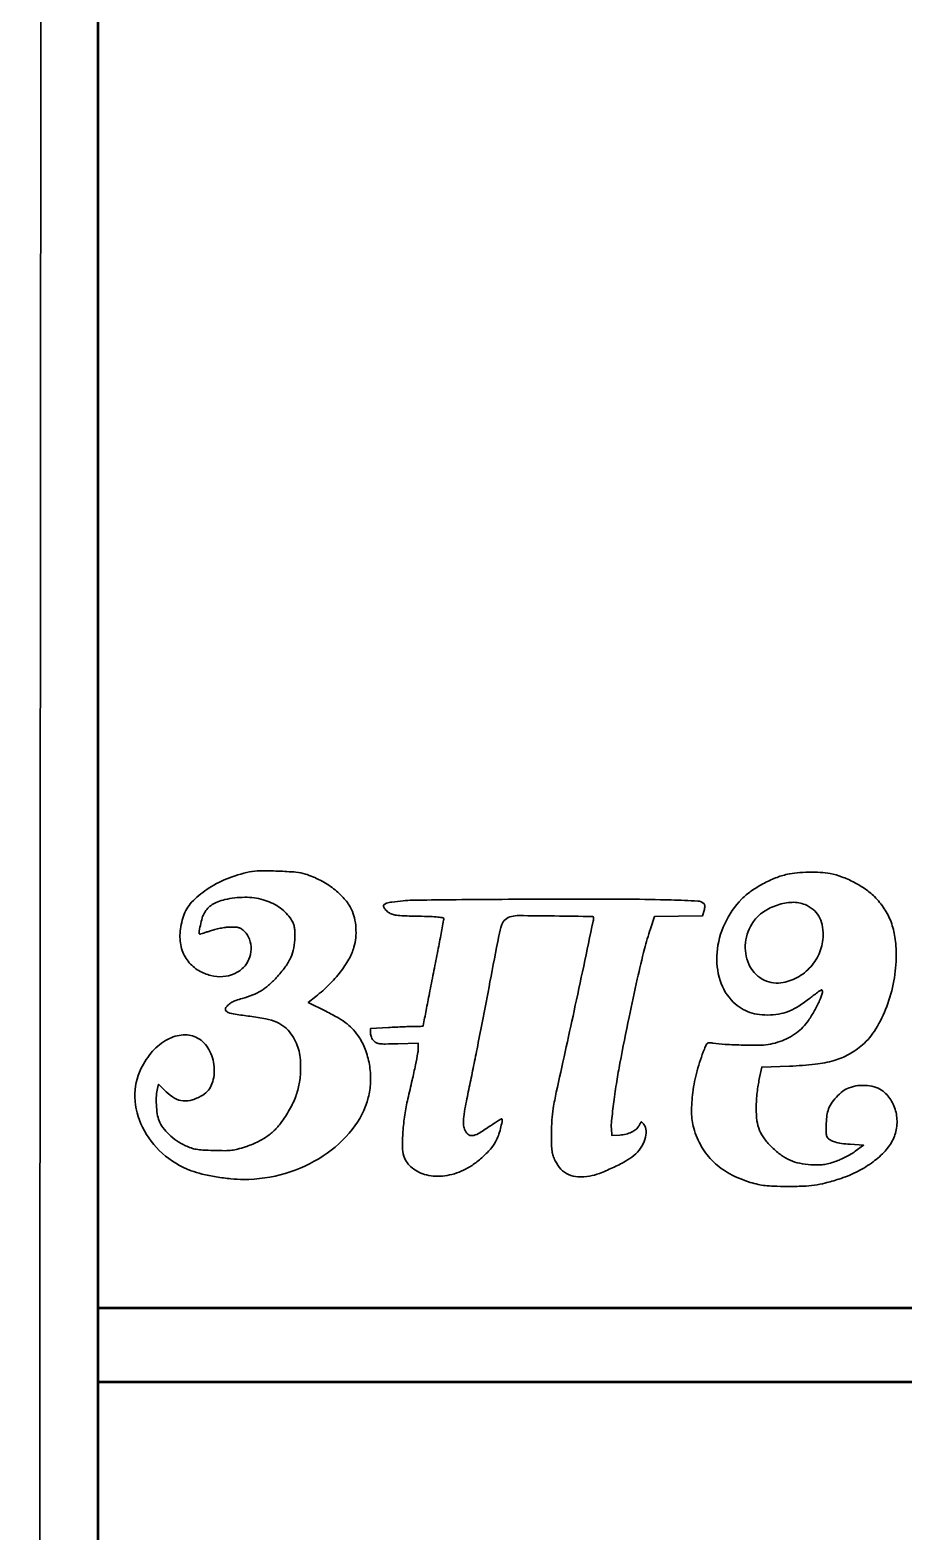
# Model space of a CAD drawing. Header units: millimetres. Extents: x 35877 to 3066687, y -650199 to -40525.
# Drawn here: x 148033.77 to 148045.56, y -178550.16 to -178529.9 of the extents above; entities that cross this region are included whole.
import ezdxf

# ---------------------------------------------------------------- set-up
doc = ezdxf.new("R2010")
doc.units = ezdxf.units.MM
doc.header["$MEASUREMENT"] = 0
doc.linetypes.add('DASHED', pattern=[0.75, 0.5, -0.25])
for name, color, linetype, lineweight in [('A8_FURNITURE', 32, 'Continuous', 30), ('Elevation 4.5', 206, 'Continuous', 5), ('furniture dimensions', 1, 'DASHED', 0), ('wall', 7, 'Continuous', 30)]:
    doc.layers.add(name, color=color, linetype=linetype, lineweight=lineweight)

msp = doc.modelspace()

# ---------------------------------------------------------------- linework, layer by layer
at = {"lineweight": 30, "transparency": 33554687, "elevation": -0.0509}
for points in [[(148036.7305, -178541.2558, 0.043859), (148036.422, -178541.3495, 0.051703), (148036.1523, -178541.4919, 0.058426), (148035.9487, -178541.6654, 0.108122), (148035.8389, -178541.8516, 0.061138), (148035.7931, -178542.0828, 0.087182), (148035.8141, -178542.2905, 0.097584), (148035.9009, -178542.4616, 0.097339), (148036.0462, -178542.5872, 0.067265), (148036.2075, -178542.6526, 0.079761), (148036.3712, -178542.6675, 0.085565), (148036.5219, -178542.6308, 0.093625), (148036.6465, -178542.5463, 0.09954), (148036.7213, -178542.4343, 0.090008), (148036.7506, -178542.298, 0.093227), (148036.7298, -178542.1643, 0.117473), (148036.662, -178542.0593, 0.033862), (148036.6208, -178542.025, 0.084561), (148036.5858, -178542.0076, 0.064706), (148036.5416, -178542.0005, 0.013953), (148036.464, -178542.0002, 0.025158), (148036.4039, -178542.0046, 0.014872), (148036.3328, -178542.0157, 0.01486), (148036.2624, -178542.031, 0.0246), (148036.2041, -178542.0485, -0.003451), (148036.1544, -178542.0658, -0.004949), (148036.1101, -178542.0805, -0.00275), (148036.0725, -178542.0922, -0.074457), (148036.0622, -178542.0937, -0.459081), (148036.0486, -178542.0778, -0.012844), (148036.0665, -178541.9773, -0.021077), (148036.0918, -178541.8759, -0.060928), (148036.1205, -178541.8095, -0.054786), (148036.168, -178541.7456, -0.061963), (148036.2265, -178541.6965, -0.054751), (148036.3013, -178541.6589, -0.03118), (148036.3983, -178541.6296, -0.056056), (148036.666, -178541.5976, -0.070213), (148036.9137, -178541.6308, -0.077708), (148037.1223, -178541.726, -0.093936), (148037.2765, -178541.8758, -0.02658), (148037.3126, -178541.9335, -0.064741), (148037.3311, -178541.9801, -0.050576), (148037.3394, -178542.0364, -0.011398), (148037.3416, -178542.1332, -0.046606), (148037.3279, -178542.2802, -0.060288), (148037.287, -178542.4092, -0.052632), (148037.2115, -178542.5373, -0.026075), (148037.0913, -178542.6831, -0.027437), (148036.9871, -178542.785, -0.042828), (148036.886, -178542.8593, -0.042386), (148036.7729, -178542.9158, -0.026197), (148036.6321, -178542.9634, 0.014133), (148036.546, -178542.9903, 0.044136), (148036.4906, -178543.0149, 0.058237), (148036.4491, -178543.0447, 0.041864), (148036.4104, -178543.0866, 0.30681), (148036.4079, -178543.1225, 0.176401), (148036.4426, -178543.1514, 0.048098), (148036.5379, -178543.1757, 0.00717), (148036.7342, -178543.2031, -0.018926), (148036.9495, -178543.2384, -0.050436), (148037.098, -178543.2845, -0.069076), (148037.2053, -178543.3488, -0.07274), (148037.2888, -178543.4388, -0.033129), (148037.3521, -178543.5454, -0.048378), (148037.3919, -178543.6469, -0.045211), (148037.4132, -178543.7593, -0.024673), (148037.4197, -178543.8997, -0.037807), (148037.4048, -178544.0904, -0.04546), (148037.3612, -178544.2648, -0.0426), (148037.2841, -178544.4373, -0.027569), (148037.1677, -178544.6226, -0.042948), (148037.074, -178544.7334, -0.044307), (148036.9638, -178544.8252, -0.041243), (148036.8319, -178544.9013, -0.029322), (148036.6735, -178544.9651, -0.015626), (148036.5696, -178544.9964, -0.036943), (148036.4902, -178545.0114, -0.029232), (148036.3991, -178545.0165, -0.006805), (148036.2459, -178545.0139, -0.006686), (148036.0991, -178545.0075, -0.02776), (148036.011, -178544.9975, -0.039999), (148035.9413, -178544.9798, -0.026859), (148035.8651, -178544.9492, -0.040269), (148035.7484, -178544.883, -0.040465), (148035.6441, -178544.7991, -0.043055), (148035.5614, -178544.706, -0.068172), (148035.5099, -178544.6128, -0.054768), (148035.4856, -178544.5209, -0.024569), (148035.4731, -178544.3964, -0.02458), (148035.4729, -178544.2711, -0.054016), (148035.4877, -178544.1766), (148035.5028, -178544.1202), (148035.6056, -178544.223, 0.068653), (148035.7189, -178544.3088, 0.106359), (148035.8357, -178544.3449, 0.101607), (148035.9609, -178544.3304, 0.058442), (148036.0991, -178544.2662, 0.170597), (148036.2235, -178544.113, 0.108981), (148036.2528, -178543.8831, 0.103306), (148036.1822, -178543.652, 0.139196), (148036.0294, -178543.4972, 0.147793), (148035.8367, -178543.4537, 0.106555), (148035.624, -178543.5158, 0.088008), (148035.4226, -178543.6759, 0.066598), (148035.265, -178543.9109, 0.124081), (148035.1826, -178544.2967, 0.105755), (148035.2846, -178544.7011, 0.09794), (148035.5536, -178545.0526, 0.090873), (148035.9428, -178545.2866, 0.032504), (148036.0897, -178545.3313, 0.01622), (148036.2804, -178545.3694, 0.016134), (148036.4786, -178545.3959, 0.025161), (148036.6506, -178545.4046, 0.071796), (148037.2126, -178545.3235, 0.073599), (148037.7237, -178545.0868, 0.078778), (148038.1156, -178544.7305, 0.104266), (148038.3326, -178544.3012, 0.055236), (148038.3633, -178544.098, 0.046685), (148038.3516, -178543.8808, 0.047071), (148038.3002, -178543.6715, 0.058882), (148038.2127, -178543.4918, 0.036352), (148038.135, -178543.3882, 0.047393), (148038.0492, -178543.3066, 0.037017), (148037.9338, -178543.229, 0.013161), (148037.7585, -178543.1353), (148037.5222, -178543.0168), (148037.6254, -178542.9352, 0.028344), (148037.8047, -178542.7761, 0.032402), (148037.9565, -178542.6043, 0.035321), (148038.0715, -178542.4318, 0.058735), (148038.1395, -178542.2711, 0.047802), (148038.1634, -178542.1452, 0.039089), (148038.1653, -178542.0081, 0.039841), (148038.1461, -178541.8757, 0.057335), (148038.1068, -178541.7641, 0.067542), (148038.0091, -178541.6175, 0.047975), (148037.8647, -178541.4823, 0.044742), (148037.6852, -178541.368, 0.041075), (148037.4832, -178541.2836, 0.058829), (148037.3565, -178541.2585, 0.010363), (148037.114, -178541.2445, 0.010873), (148036.8705, -178541.2408, 0.050188)], [(148043.9884, -178541.2871, 0.042066), (148043.8292, -178541.3362, 0.028451), (148043.6572, -178541.4172, 0.028592), (148043.4971, -178541.5163, 0.04545), (148043.3742, -178541.6204, 0.085958), (148043.1424, -178541.9547, 0.088204), (148043.0392, -178542.3446, 0.095794), (148043.0799, -178542.719, 0.125753), (148043.2588, -178543.0112, 0.051514), (148043.365, -178543.095, 0.057982), (148043.4821, -178543.1515, 0.055896), (148043.6127, -178543.1809, 0.042862), (148043.7591, -178543.1845, 0.03307), (148043.9024, -178543.1662, 0.052013), (148044.0209, -178543.1299, 0.044678), (148044.1414, -178543.0655, 0.017998), (148044.2939, -178542.9577, -0.002538), (148044.4094, -178542.8705, -0.052935), (148044.4466, -178542.8484, -0.466483), (148044.4597, -178542.8546, -0.121616), (148044.4601, -178542.8814, -0.049567), (148044.4236, -178542.9886, -0.020004), (148044.3539, -178543.1267, -0.020088), (148044.2728, -178543.2597, -0.045924), (148044.1991, -178543.351, -0.042921), (148044.1101, -178543.4281, -0.037321), (148044.005, -178543.493, -0.035825), (148043.887, -178543.5439, -0.032691), (148043.7593, -178543.5793, -0.048217), (148043.636, -178543.5928, -0.007772), (148043.3939, -178543.592, -0.008946), (148043.1479, -178543.5829, -0.027736), (148042.9829, -178543.5646, 0.027884), (148042.9347, -178543.5593, 0.167718), (148042.9108, -178543.5662, 0.130946), (148042.8932, -178543.5871, 0.014573), (148042.868, -178543.6451, 0.029836), (148042.7708, -178543.937, 0.032323), (148042.7121, -178544.2307, 0.035019), (148042.6953, -178544.4995, 0.066313), (148042.7255, -178544.7139, 0.063528), (148042.8306, -178544.9632, 0.07021), (148042.9922, -178545.1687, 0.066937), (148043.2115, -178545.3288, 0.05063), (148043.4869, -178545.4439, 0.018005), (148043.5941, -178545.4723, 0.028162), (148043.6882, -178545.4881, 0.02068), (148043.8022, -178545.4959, 0.005467), (148043.9848, -178545.4989, 0.00951), (148044.2018, -178545.4959, 0.026936), (148044.3527, -178545.4828, 0.028787), (148044.4956, -178545.4542, 0.012202), (148044.6835, -178545.4002, 0.03773), (148044.9144, -178545.308, 0.041356), (148045.1215, -178545.1845, 0.04468), (148045.2895, -178545.0402, 0.068282), (148045.4033, -178544.8858, 0.08771), (148045.4621, -178544.7107, 0.083041), (148045.459, -178544.5226, 0.084457), (148045.3952, -178544.3484, 0.095422), (148045.2794, -178544.2135, 0.087392), (148045.1874, -178544.1636, 0.055512), (148045.0681, -178544.138, 0.0534), (148044.9402, -178544.1388, 0.063038), (148044.8228, -178544.1675, 0.071252), (148044.7365, -178544.2154, 0.043546), (148044.65, -178544.2938, 0.043523), (148044.5783, -178544.386, 0.070694), (148044.5368, -178544.476, 0.047434), (148044.52, -178544.5604, 0.019265), (148044.5127, -178544.6776, 0.014748), (148044.5132, -178544.7911, 0.139442), (148044.528, -178544.837, 0.11772), (148044.5663, -178544.8725, 0.054047), (148044.6292, -178544.8995, 0.039981), (148044.7171, -178544.9189, 0.018433), (148044.8337, -178544.9307), (148045.0161, -178544.9424), (148044.9027, -178545.0254, -0.026206), (148044.8482, -178545.0611, -0.013846), (148044.7773, -178545.0999, -0.013741), (148044.7023, -178545.1356, -0.020624), (148044.6348, -178545.1622, -0.015797), (148044.5463, -178545.1899, -0.034263), (148044.4765, -178545.2043, -0.033035), (148044.4039, -178545.2093, -0.013713), (148044.3055, -178545.2068, -0.038548), (148044.155, -178545.1872, -0.052772), (148044.025, -178545.1453, -0.051707), (148043.9047, -178545.0763, -0.035081), (148043.7833, -178544.9752, -0.039579), (148043.6789, -178544.858, -0.06474), (148043.613, -178544.7426, -0.063026), (148043.5778, -178544.612, -0.035471), (148043.5668, -178544.4479, -0.015147), (148043.5698, -178544.3605, -0.009201), (148043.5783, -178544.2575, -0.009216), (148043.5906, -178544.1556, -0.016041), (148043.6051, -178544.0716), (148043.6426, -178543.8889), (148044.0179, -178543.8758, 0.018476), (148044.3652, -178543.8507, 0.043763), (148044.6192, -178543.8002, 0.055696), (148044.8208, -178543.7162, 0.053906), (148045.0012, -178543.5889, 0.076309), (148045.1823, -178543.3726, 0.046136), (148045.3286, -178543.0714, 0.043693), (148045.425, -178542.7262, 0.046662), (148045.4573, -178542.3772, 0.035961), (148045.4396, -178542.1359, 0.053102), (148045.3869, -178541.9304, 0.056896), (148045.2957, -178541.7513, 0.050254), (148045.1631, -178541.589, 0.045503), (148045.0412, -178541.4875, 0.030799), (148044.8863, -178541.3942, 0.030764), (148044.7207, -178541.3205, 0.044809), (148044.5667, -178541.2782, 0.029376), (148044.4321, -178541.2621, 0.01901), (148044.2752, -178541.2585, 0.019059), (148044.1194, -178541.2668, 0.030935)], [(148038.8035, -178541.6443, 0.005281), (148038.6514, -178541.6618, 0.039592), (148038.5804, -178541.6765, 0.115186), (148038.5474, -178541.695, 0.261565), (148038.5387, -178541.7214, 0.096887), (148038.5454, -178541.7377, 0.030148), (148038.5613, -178541.7591, 0.028873), (148038.5825, -178541.7813, 0.028165), (148038.6062, -178541.8012, 0.076557), (148038.6532, -178541.8262, 0.051871), (148038.7125, -178541.8403, 0.023906), (148038.8082, -178541.848, 0.003249), (148039.0093, -178541.8533, -0.003958), (148039.171, -178541.8579, -0.01462), (148039.2729, -178541.8645, -0.014108), (148039.3407, -178541.8728, -0.370719), (148039.3518, -178541.8857, -0.04678), (148039.3499, -178541.9056, -0.000212), (148039.3107, -178542.1121, -0.001011), (148039.2656, -178542.3469, -0.000638), (148039.2121, -178542.6206, 0.000126), (148039.1585, -178542.893, 0.000208), (148039.1134, -178543.1231, 0.00001), (148039.0728, -178543.331, 0.045256), (148039.0723, -178543.3353, -0.394034), (148039.0702, -178543.3375, -0.002203), (148039.0391, -178543.3391, -0.007425), (148039.0027, -178543.3403, -0.004463), (148038.9594, -178543.3408, 0.007501), (148038.9001, -178543.3417, 0.002168), (148038.8086, -178543.3449, 0.00218), (148038.7055, -178543.3495, 0.002324), (148038.6047, -178543.3548), (148038.3628, -178543.3687), (148038.3628, -178543.43, 0.061305), (148038.3661, -178543.4567, 0.039097), (148038.376, -178543.4864, 0.038892), (148038.3906, -178543.5145, 0.057234), (148038.4079, -178543.5363, 0.089896), (148038.4438, -178543.5612, 0.077817), (148038.488, -178543.5735, 0.032246), (148038.5615, -178543.5773, 0.003539), (148038.7304, -178543.5739), (148039.0078, -178543.5664), (148039.0078, -178543.6232, -0.045516), (148039.0013, -178543.6938, -0.004715), (148038.9695, -178543.8579, -0.005331), (148038.9247, -178544.0665, -0.002996), (148038.8661, -178544.3189, 0.022364), (148038.8249, -178544.5336, 0.018953), (148038.8002, -178544.7633, 0.01804), (148038.7934, -178544.9689, 0.079074), (148038.8129, -178545.0886, 0.145773), (148038.9247, -178545.2492, 0.110426), (148039.1189, -178545.3437, 0.093412), (148039.3642, -178545.3552, 0.074691), (148039.6183, -178545.2798, 0.04479), (148039.7486, -178545.2039, 0.031285), (148039.8809, -178545.0971, 0.031776), (148039.9941, -178544.9793, 0.06285), (148040.0647, -178544.8707, 0.035435), (148040.0963, -178544.7916, 0.021298), (148040.1229, -178544.6941, 0.012776), (148040.1414, -178544.6022, 0.465805), (148040.1292, -178544.5876, 0.141402), (148040.1214, -178544.5899, 0.001732), (148040.0766, -178544.6183, 0.004982), (148040.025, -178544.652, 0.003219), (148039.966, -178544.692, -0.017726), (148039.8184, -178544.7858, -0.106728), (148039.7326, -178544.814, -0.223383), (148039.6749, -178544.794, -0.108876), (148039.6312, -178544.7274, -0.085126), (148039.6177, -178544.6582, -0.034252), (148039.622, -178544.5616, -0.019226), (148039.6445, -178544.4145, -0.00397), (148039.6961, -178544.1576, 0.001623), (148039.7473, -178543.9086, 0.001352), (148039.8002, -178543.6435, 0.000894), (148039.8686, -178543.2922, 0.000245), (148039.9751, -178542.7387, -0.001007), (148040.0955, -178542.1184, -0.031189), (148040.1352, -178541.9667, -0.143303), (148040.1833, -178541.8969, -0.112977), (148040.266, -178541.8561, -0.060171), (148040.3655, -178541.8448, -0.001347), (148040.847, -178541.8496, -0.000346), (148041.3592, -178541.8565, -0.410096), (148041.3727, -178541.8701, -0.051959), (148041.3677, -178541.9182, -0.000158), (148041.2395, -178542.5257, -0.001051), (148041.1103, -178543.1307, -0.001364), (148040.9892, -178543.6847, 0.001092), (148040.8702, -178544.2276, 0.012132), (148040.8284, -178544.4455, 0.025994), (148040.8106, -178544.6023, 0.015081), (148040.8048, -178544.7919, 0.005931), (148040.8064, -178544.9397, 0.028653), (148040.8131, -178545.0234, 0.045409), (148040.8278, -178545.0863, 0.033929), (148040.8547, -178545.1523, 0.074629), (148040.9329, -178545.2658, 0.099794), (148041.0346, -178545.3383, 0.092337), (148041.1626, -178545.3691, 0.055712), (148041.3189, -178545.3598, 0.048625), (148041.4508, -178545.3236, 0.017793), (148041.6291, -178545.2481, 0.017838), (148041.802, -178545.1599, 0.047329), (148041.9162, -178545.0814, 0.06723), (148042.0074, -178544.9815, 0.073472), (148042.0656, -178544.8637, 0.08506), (148042.0819, -178544.7501, 0.152206), (148042.0517, -178544.6616, 0.022157), (148042.0395, -178544.6464, 0.040498), (148042.028, -178544.6353, 0.05623), (148042.0189, -178544.6294, 0.378615), (148042.014, -178544.6307, 0.014279), (148042.01, -178544.6372, 0.002026), (148042.002, -178544.6509, 0.002306), (148041.9928, -178544.6671, 0.001963), (148041.9831, -178544.6844, -0.096243), (148041.9451, -178544.7298, -0.059446), (148041.8861, -178544.767, -0.052443), (148041.8116, -178544.7934, -0.042063), (148041.7274, -178544.8062), (148041.6199, -178544.8134), (148041.6132, -178544.7194, -0.045878), (148041.6153, -178544.6128, -0.004555), (148041.6462, -178544.3586, -0.006228), (148041.6859, -178544.0822, -0.008597), (148041.7288, -178543.8352, -0.003133), (148041.8516, -178543.2152, -0.005408), (148041.9626, -178542.7013, -0.006255), (148042.0605, -178542.294, -0.019658), (148042.1404, -178542.0244), (148042.1967, -178541.8583), (148042.5203, -178541.8524), (148042.8438, -178541.8465), (148042.8641, -178541.7757, 0.026527), (148042.871, -178541.7457, 0.041074), (148042.8734, -178541.7192, 0.049469), (148042.8715, -178541.6983, 0.153807), (148042.8649, -178541.6859, 0.180919), (148042.7799, -178541.6487, 0.006511), (148042.4195, -178541.6334, 0.006654), (148041.8482, -178541.6242, 0.00109), (148040.7423, -178541.6236, 0.000927), (148040.0529, -178541.626, 0.001343), (148039.444, -178541.6309, 0.000676), (148038.9272, -178541.6371, 0.022554)], [(148044.2266, -178541.6968, -0.070621), (148044.3362, -178541.762, -0.090328), (148044.4129, -178541.8507, -0.083564), (148044.4572, -178541.9664, -0.051762), (148044.4712, -178542.1117, -0.093711), (148044.4272, -178542.335, -0.086531), (148044.3041, -178542.534, -0.086075), (148044.1202, -178542.6803, -0.091361), (148043.9016, -178542.7524, -0.169911), (148043.6468, -178542.7007, -0.154231), (148043.4677, -178542.4996, -0.13549), (148043.4231, -178542.2093, -0.123842), (148043.5308, -178541.926, -0.092761), (148043.6654, -178541.794, -0.068297), (148043.8534, -178541.7021, -0.069829), (148044.0543, -178541.6658, -0.109211)]]:
    msp.add_lwpolyline(points, format="xyb", close=True, dxfattribs=at)
at = {"layer": 'A8_FURNITURE', "color": 18, "linetype": 'ByBlock', "lineweight": 53, "true_color": 0x000000, "transparency": 33554687, "elevation": -0.0509}
for points in [[(148034.6937, -178548.1357), (148048.5778, -178548.1357, -0.4378222), (148052.5867, -178552.4785), (148052.5867, -178565.4784, 1), (148060.9437, -178565.4784), (148060.9437, -178491.6897)], [(148034.6937, -178547.1357), (148048.5778, -178547.1357, -0.435321), (148053.5867, -178552.5163), (148053.5867, -178565.4784, 1), (148059.9437, -178565.4784), (148059.9437, -178491.6897)]]:
    msp.add_lwpolyline(points, format="xyb", dxfattribs=at)
at = {"layer": 'A8_FURNITURE', "linetype": 'ByBlock', "transparency": 33554687, "elevation": -0.0509}
msp.add_lwpolyline([(147987.8597, -178523.6702), (148033.9193, -178523.7092), (148033.8521, -178615.7223)], dxfattribs=at)
at = {"layer": 'Elevation 4.5', "color": 18, "lineweight": 30, "true_color": 0x000000, "transparency": 33554687}
msp.add_line((148034.6858, -178615.6897, -0.0509), (148034.6782, -178522.7304, -0.0509), dxfattribs=at)
at = {"layer": 'Elevation 4.5', "color": 18, "lineweight": 30, "true_color": 0x000000, "transparency": 33554687, "elevation": -0.0509}
msp.add_lwpolyline([(148034.6782, -178522.7304), (147986.6861, -178522.7304), (147986.6937, -178615.6897), (148034.6858, -178615.6897)], close=True, dxfattribs=at)
at = {"layer": 'furniture dimensions', "color": 32, "linetype": 'ByBlock', "lineweight": 0, "transparency": 33554687, "elevation": -0.0509}
msp.add_lwpolyline([(148034.6937, -178491.6897), (148060.9437, -178491.6897), (148060.9437, -178615.6897), (148034.6937, -178615.6897)], close=True, dxfattribs=at)
at = {"layer": 'wall', "transparency": 33554687, "elevation": -0.0509}
msp.add_lwpolyline([(147986.6937, -178522.6897), (148034.6937, -178522.6897), (148034.6937, -178615.6897), (147986.6937, -178615.6897)], close=True, dxfattribs=at)

doc.saveas('drawing.dxf')
